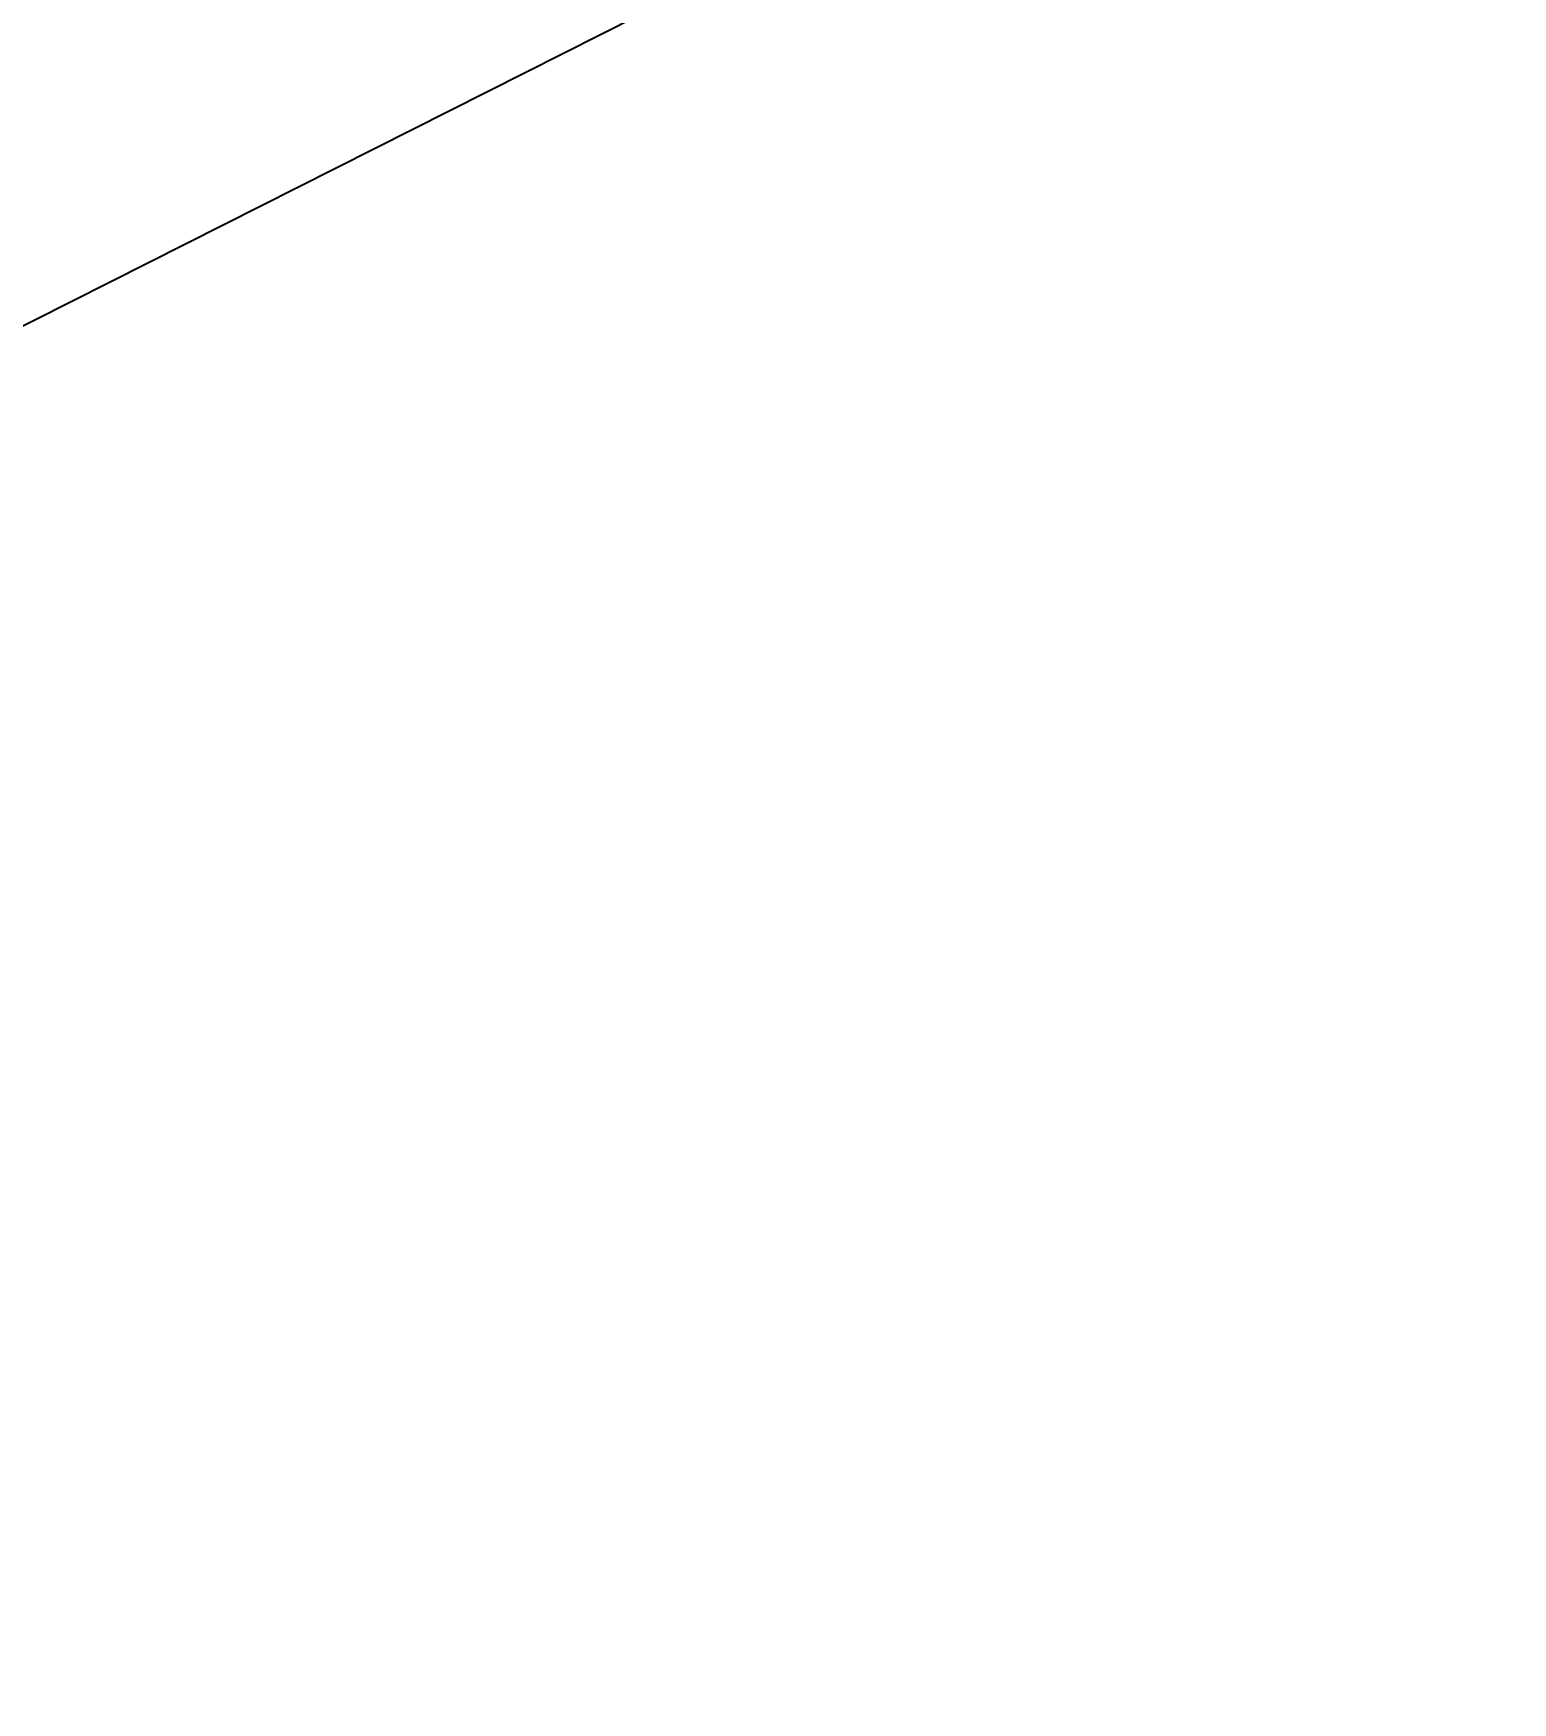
# Model space of a CAD drawing. Header units: metres. Extents: x 2682525 to 2683550, y 1250555 to 1251328.
# Drawn here: x 2683106.469 to 2683110.329, y 1250882.353 to 1250886.709 of the extents above; entities that cross this region are included whole.
import ezdxf

# ---------------------------------------------------------------- set-up
doc = ezdxf.new("R2010")
doc.units = ezdxf.units.M
doc.header["$PDMODE"] = 2
doc.header["$PDSIZE"] = -2
for name, pattern in [('IMPORT-_23_ISO-02 Strichlinie-3', [38.09999999999999, 30.47999999999999, -7.619999999999998]), ('IMPORT-_23_ISO-10 Strichpunktlinie _2_', [46.98999999999999, 30.47999999999999, -7.619999999999998, 1.270000000000001, -7.619999999999998]), ('IMPORT-_25_ISO-10 Strichpunktlinie _2_', [46.98999999999999, 30.47999999999999, -7.619999999999998, 1.270000000000001, -7.619999999999998]), ('IMPORT-_25_VW-01 Strichlinie kurz _2_', [21.165312, 10.580624, -10.584688]), ('Verdeckt 0_75', [1.5, 0.75, -0.75])]:
    doc.linetypes.add(name, pattern=pattern)
for name, color, linetype, lineweight, true_color in [('2458 A U1_dwg-1', 9, 'Continuous', 18, 0x808080), ('_23_000 Linien-Strichpunktlinie kurz 0_10', 9, 'IMPORT-_23_ISO-10 Strichpunktlinie _2_', 18, 0x808080), ('_23_500 Technik-Kanalisation Regenwasser', 9, 'IMPORT-_23_ISO-02 Strichlinie-3', 18, 0x808080), ('_23_Keine', 9, 'Continuous', 18, 0x808080), ('_25_000 Linien- Linie Solid-Volllinie 0_05', 9, 'Continuous', 18, 0x808080), ('_25_000 Linien-Strichlinie kurz 0_10', 9, 'IMPORT-_25_VW-01 Strichlinie kurz _2_', 18, 0x808080), ('_25_000 Linien-Strichpunktlinie 0_10', 9, 'IMPORT-_25_ISO-10 Strichpunktlinie _2_', 18, 0x808080), ('_25_200 Materialien-Beton', 9, 'Continuous', 18, 0x808080), ('_25_200 Materialien-Fertigbeton', 9, 'Continuous', 18, 0x808080), ('_25_300 Bauteile 3D-Stuetze', 9, 'Continuous', 18, 0x808080), ('_25_Keine', 9, 'Continuous', 18, 0x808080), ('Bemassung', 9, 'Continuous', 18, 0x808080)]:
    doc.layers.add(name, color=color, linetype=linetype, lineweight=lineweight, true_color=true_color)
for name, color, linetype, lineweight in [('A-____-____-DIMS', 7, 'Continuous', 9), ('A-DETL-____-MBND', 7, 'Verdeckt 0_75', 18), ('Bemassung-1', 7, 'Continuous', 18), ('G-____-____-DIMS', 7, 'Continuous', 9)]:
    doc.layers.add(name, color=color, linetype=linetype, lineweight=lineweight)
doc.styles.add('Arial_3', font='arial.ttf', dxfattribs={"height": 125})
doc.styles.add('Arial_31', font='arial.ttf', dxfattribs={"width": 0.9, "height": 200})
doc.styles.add('ISOCP_11', font='isocp___.ttf', dxfattribs={"height": 117.4759738136574})
doc.styles.add('ISOCP_2', font='isocp___.ttf', dxfattribs={"height": 125.8608217592593})
doc.styles.add('ISOCP_3', font='isocp___.ttf', dxfattribs={"height": 75.51649305555554})
doc.styles.add('ISOCP_5', font='isocp___.ttf', dxfattribs={"height": 100.6886574074074})
doc.styles.add('ISOCP_7', font='isocp___.ttf', dxfattribs={"height": 151.0329861111111})
doc.dimstyles.new('2_0_mm_-_Arial', dxfattribs={"dimscale": 304.8, "dimtxt": 204.051879991394, "dimasz": 0.2460629921259842, "dimexe": 0.3280839895013123, "dimexo": 0.3280840109072179, "dimgap": 0.08202099737532807, "dimtad": 1, "dimdec": 1, "dimlfac": 0.001, "dimrnd": 0.09999999999999999, "dimzin": 0, "dimdsep": 46, "dimtxsty": 'Arial_31', "dimblk1": 'OBLIQUE', "dimblk2": 'OBLIQUE', "dimsah": 1, "dimcen": 0.09, "dimdle": 0.3280839895013123, "dimazin": 0, "dimtfac": 1, "dimtdec": 4, "dimtix": 1, "dimtmove": 0, "dimatfit": 3, "dimfxl": 1, "dimtvp": 1, "dimtfill": 1, "dimtolj": 1, "dimtzin": 0, "dimarcsym": 2})
doc.dimstyles.new('2_0_mm_-_Arial_1', dxfattribs={"dimscale": 304.8, "dimtxt": 204.051879991394, "dimasz": 0.2460629921259842, "dimexe": 0.3280839895013123, "dimexo": 0.3280840109072179, "dimgap": 0.08202099737532807, "dimtad": 1, "dimdec": 1, "dimlfac": 0.001, "dimrnd": 0.09999999999999999, "dimzin": 0, "dimdsep": 46, "dimtxsty": 'Arial_31', "dimblk1": 'OBLIQUE', "dimblk2": 'OBLIQUE', "dimsah": 1, "dimcen": 0.09, "dimdle": 0.3280839895013123, "dimazin": 0, "dimtfac": 1, "dimtdec": 4, "dimtix": 1, "dimtmove": 2, "dimatfit": 3, "dimfxl": 1, "dimtvp": 1, "dimtfill": 1, "dimtolj": 1, "dimtzin": 0, "dimarcsym": 2})
pattern_1 = [(18.233, (0, 0), (18.77292067800844, -56.98752011815572), []), (288.233, (0, 0), (63.31313485127099, 20.85671487326738), [])]

# ---------------------------------------------------------------- blocks, each defined once
blk = doc.blocks.new('2458 A U1_dwg_VW_SLASH-9045129-U01 Bodenplatte')
at = {"layer": 'Bemassung'}
for p, q in [((-56944.18117315031, -22641.89040898274), (-57056.43437466369, -22754.14361049611)), ((-56900.30777390702, -22698.01700973943), (-57112.5489848445, -22698.01700973943))]:
    blk.add_line(p, q, dxfattribs=at)
blk = doc.blocks.new('2458 A U1_dwg_VW_SLASH-9045131-U01 Bodenplatte')
at = {"layer": 'Bemassung'}
for p, q in [((-56941.4343746637, -22754.1436105004), (-56829.18117315033, -22641.89040898704)), ((-56985.30777390699, -22698.01700974373), (-56773.06656296952, -22698.01700974373))]:
    blk.add_line(p, q, dxfattribs=at)
blk = doc.blocks.new('2458 A U1_dwg_VW_SLASH-9045132-U01 Bodenplatte')
at = {"layer": 'Bemassung'}
for p, q in [((-56944.18117315031, -22641.89040898704), (-57056.43437466369, -22754.1436105004)), ((-56900.30777390702, -22698.01700974373), (-57112.5489848445, -22698.01700974373))]:
    blk.add_line(p, q, dxfattribs=at)
blk = doc.blocks.new('2458 A U1_dwg_VW_SLASH-9045133-U01 Bodenplatte')
at = {"layer": 'Bemassung'}
for p, q in [((-56721.4343746637, -22754.14361048727), (-56609.18117315033, -22641.89040897391)), ((-56765.307773907, -22698.01700973059), (-56553.06656296951, -22698.01700973059))]:
    blk.add_line(p, q, dxfattribs=at)
blk = doc.blocks.new('2458 A U1_dwg_VW_SLASH-9045134-U01 Bodenplatte')
at = {"layer": 'Bemassung'}
for p, q in [((-56829.18117315033, -22641.89040897391), (-56941.4343746637, -22754.14361048727)), ((-56785.30777390704, -22698.01700973059), (-56997.54898484451, -22698.01700973059))]:
    blk.add_line(p, q, dxfattribs=at)
blk = doc.blocks.new('2458 A U1_dwg_VW_SLASH-9045135-U01 Bodenplatte')
at = {"layer": 'Bemassung'}
for p, q in [((-56606.43437466367, -22754.14361048726), (-56494.1811731503, -22641.8904089739)), ((-56650.30777390697, -22698.01700973058), (-56438.06656296949, -22698.01700973058))]:
    blk.add_line(p, q, dxfattribs=at)
blk = doc.blocks.new('2458 A U1_dwg_VW_SLASH-9045136-U01 Bodenplatte')
at = {"layer": 'Bemassung'}
for p, q in [((-56609.18117315033, -22641.8904089739), (-56721.4343746637, -22754.14361048726)), ((-56565.30777390704, -22698.01700973058), (-56777.54898484451, -22698.01700973058))]:
    blk.add_line(p, q, dxfattribs=at)
blk = doc.blocks.new('2458 A U1_dwg_VW_SLASH-9045137-U01 Bodenplatte')
at = {"layer": 'Bemassung'}
for p, q in [((-53994.18117315029, -22641.89040897409), (-54106.43437466366, -22754.14361048746)), ((-53950.30777390699, -22698.01700973077), (-54162.54898484448, -22698.01700973077))]:
    blk.add_line(p, q, dxfattribs=at)
blk = doc.blocks.new('2458 A U1_dwg_VW_SLASH-9045138-U01 Bodenplatte')
at = {"layer": 'Bemassung'}
for p, q in [((-56606.43437466367, -22754.14361048746), (-56494.1811731503, -22641.89040897409)), ((-56650.30777390697, -22698.01700973077), (-56438.06656296949, -22698.01700973077))]:
    blk.add_line(p, q, dxfattribs=at)
blk = doc.blocks.new('2458 A U1_dwg_VW_SLASH-9045140-U01 Bodenplatte')
at = {"layer": 'Bemassung'}
for p, q in [((-54106.43437466366, -22754.14361049163), (-53994.18117315029, -22641.89040897827)), ((-54150.30777390696, -22698.01700973495), (-53938.06656296948, -22698.01700973495))]:
    blk.add_line(p, q, dxfattribs=at)
blk = doc.blocks.new('2458 A U1_dwg_VW_SLASH-9045385-U01 Bodenplatte')
at = {"layer": 'Bemassung'}
for p, q in [((-56721.43437466366, -22254.14361048766), (-56609.18117315028, -22141.8904089743)), ((-56765.30777390696, -22198.01700973097), (-56553.06656296947, -22198.01700973097))]:
    blk.add_line(p, q, dxfattribs=at)
blk = doc.blocks.new('2458 A U1_dwg_VW_SLASH-9045388-U01 Bodenplatte')
at = {"layer": 'Bemassung'}
for p, q in [((-56721.43437466366, -22254.14361048767), (-56609.18117315028, -22141.8904089743)), ((-56765.30777390696, -22198.01700973099), (-56553.06656296947, -22198.01700973099))]:
    blk.add_line(p, q, dxfattribs=at)
blk = doc.blocks.new('2458 A U1_dwg_VW_SLASH-9046386-U01 Bodenplatte')
at = {"layer": 'Bemassung'}
for p, q in [((-55832.46283912911, -22037.15428907223), (-55720.20963761575, -21924.90108755886)), ((-55876.33623837242, -21981.02768831554), (-55664.09502743494, -21981.02768831554))]:
    blk.add_line(p, q, dxfattribs=at)
blk = doc.blocks.new('2458 A U1_dwg_VW_SLASH-9046387-U01 Bodenplatte')
at = {"layer": 'Bemassung'}
for p, q in [((-55940.20963762324, -21924.90108755886), (-56052.4628391366, -22037.15428907223)), ((-55896.33623837993, -21981.02768831554), (-56108.57744931741, -21981.02768831554))]:
    blk.add_line(p, q, dxfattribs=at)
blk = doc.blocks.new('2458 A U1_dwg_VW_SLASH-9046388-U01 Bodenplatte')
at = {"layer": 'Bemassung'}
for p, q in [((-55420.2096376226, -21924.90108755886), (-55532.46283913597, -22037.15428907222)), ((-55376.33623837931, -21981.02768831554), (-55588.57744931678, -21981.02768831554))]:
    blk.add_line(p, q, dxfattribs=at)
blk = doc.blocks.new('2458 A U1_dwg_VW_SLASH-9046389-U01 Bodenplatte')
at = {"layer": 'Bemassung'}
for p, q in [((-55832.46283912911, -22037.15428907222), (-55720.20963761575, -21924.90108755886)), ((-55876.33623837242, -21981.02768831554), (-55664.09502743494, -21981.02768831554))]:
    blk.add_line(p, q, dxfattribs=at)
blk = doc.blocks.new('2458 A U1_dwg_VW_SLASH-9046391-U01 Bodenplatte')
at = {"layer": 'Bemassung'}
for p, q in [((-55532.46283913597, -22037.15428907221), (-55420.2096376226, -21924.90108755885)), ((-55576.33623837927, -21981.02768831553), (-55364.09502744178, -21981.02768831553))]:
    blk.add_line(p, q, dxfattribs=at)
blk = doc.blocks.new('2458 A U1_dwg_VW_SLASH-9046393-U01 Bodenplatte')
at = {"layer": 'Bemassung'}
for p, q in [((-55832.46283913501, -21676.40269193844), (-55720.20963762163, -21564.14949042508)), ((-55876.3362383783, -21620.27609118176), (-55664.09502744082, -21620.27609118176))]:
    blk.add_line(p, q, dxfattribs=at)
blk = doc.blocks.new('2458 A U1_dwg_VW_SLASH-9046394-U01 Bodenplatte')
at = {"layer": 'Bemassung'}
for p, q in [((-56508.63689339553, -24536.79242839315), (-56508.63689339553, -24324.55121745567)), ((-56452.51029263884, -24492.91902914985), (-56564.76349415221, -24380.66582763649))]:
    blk.add_line(p, q, dxfattribs=at)
blk = doc.blocks.new('2458 A U1_dwg_VW_SLASH-9046395-U01 Bodenplatte')
at = {"layer": 'Bemassung'}
for p, q in [((-56508.63689339553, -23356.7924283891), (-56508.63689339553, -23569.03363932658)), ((-56564.76349415221, -23400.6658276324), (-56452.51029263884, -23512.91902914576))]:
    blk.add_line(p, q, dxfattribs=at)
blk = doc.blocks.new('2458 A U1_dwg_VW_SLASH-9046396-U01 Bodenplatte')
at = {"layer": 'Bemassung'}
for p, q in [((-56221.71640848665, -23536.7924283891), (-56221.71640848665, -23749.03363932658)), ((-56277.84300924333, -23580.66582763239), (-56165.58980772997, -23692.91902914576))]:
    blk.add_line(p, q, dxfattribs=at)
blk = doc.blocks.new('2458 A U1_dwg_VW_SLASH-9046397-U01 Bodenplatte')
at = {"layer": 'Bemassung'}
for p, q in [((-56221.71640848665, -23556.79242838907), (-56221.71640848665, -23344.55121745159)), ((-56165.58980772997, -23512.91902914577), (-56277.84300924333, -23400.66582763241))]:
    blk.add_line(p, q, dxfattribs=at)
blk = doc.blocks.new('2458 A U1_dwg_VW_SLASH-9046398-U01 Bodenplatte')
at = {"layer": 'Bemassung'}
for p, q in [((-56221.71640848665, -24536.79242839315), (-56221.71640848665, -24324.55121745566)), ((-56165.58980772997, -24492.91902914985), (-56277.84300924333, -24380.66582763649))]:
    blk.add_line(p, q, dxfattribs=at)
blk = doc.blocks.new('2458 A U1_dwg_VW_SLASH-9046399-U01 Bodenplatte')
at = {"layer": 'Bemassung'}
for p, q in [((-56221.71640848665, -23536.7924283891), (-56221.71640848665, -23749.03363932658)), ((-56277.84300924333, -23580.66582763239), (-56165.58980772997, -23692.91902914576))]:
    blk.add_line(p, q, dxfattribs=at)
blk = doc.blocks.new('2458 A U1_dwg-9041719-U01 Bodenplatte')
at = {"layer": '_25_200 Materialien-Beton'}
h = blk.add_hatch(dxfattribs=at)
h.set_pattern_fill('FP_1', color=256, style=0, pattern_type=2)
h.set_pattern_definition(pattern_1)
h.paths.add_polyline_path([(-55476.33623837186, -23456.7924283891), (-55476.33623837185, -22356.79242839322), (-55776.3362383725, -22356.79242839323), (-55776.33623837248, -23456.7924283891), (-55775.06208982973, -23456.7924283891)])
h = blk.add_hatch(dxfattribs=at)
h.set_pattern_fill('FP_1', color=256, style=0, pattern_type=2)
h.set_pattern_definition(pattern_1)
h.paths.add_polyline_path([(-54926.63917771808, -23706.42371159522), (-54926.63917771808, -23456.40456100668), (-55374.91118263238, -23456.40456100672), (-55374.91118263238, -22956.40456100668), (-55776.3362383784, -22956.40456100668), (-55776.33623837839, -23456.4175359473), (-56276.33623837839, -23456.42314613342), (-56276.33623837839, -23706.42371159521), (-55326.37915043002, -23706.42371159522)])
h = blk.add_hatch(dxfattribs=at)
h.set_pattern_fill('FP_1', color=256, style=0, pattern_type=2)
h.set_pattern_definition(pattern_1)
h.paths.add_polyline_path([(-56276.33623837245, -23636.79242838911), (-55776.33623837249, -23636.7924283891), (-55776.33623837839, -23456.7924283891), (-56276.33623837247, -23456.79242838911)])
h = blk.add_hatch(dxfattribs=at)
h.set_pattern_fill('FP_1', color=256, style=0, pattern_type=2)
h.set_pattern_definition(pattern_1)
h.paths.add_polyline_path([(-55776.33623837247, -24436.79242839318), (-54926.33670834207, -24436.79242839317), (-54926.63917771808, -23456.79242839324), (-55776.33623837248, -23456.79242839325), (-55776.33623837248, -23730.52065781856)])
h = blk.add_hatch(dxfattribs=at)
h.set_pattern_fill('FP_1', color=256, style=0, pattern_type=2)
h.set_pattern_definition(pattern_1)
h.paths.add_polyline_path([(-54927.70371745971, -24585.00000000001), (-54926.63917771808, -23706.42371159522), (-55776.3362383784, -23706.42371159522), (-55776.33623837838, -24437.67519800754), (-55326.37915043002, -24437.67519800758), (-55326.37915043002, -24585.00000000001)])
h = blk.add_hatch(dxfattribs=at)
h.set_pattern_fill('FP_1', color=256, style=0, pattern_type=2)
h.set_pattern_definition(pattern_1)
h.paths.add_polyline_path([(-55326.37915043005, -25762.94089423911), (-54928.82036714062, -25762.9408942391), (-54928.82036716052, -24436.7924283932), (-55362.82642421607, -24436.7924283932), (-55389.55513976908, -25762.94089423911)])
h = blk.add_hatch(dxfattribs=at)
h.set_pattern_fill('FP_1', color=256, style=0, pattern_type=2)
h.set_pattern_definition(pattern_1)
h.paths.add_polyline_path([(-55326.37915043005, -25325.89307396729), (-54928.6014313315, -25325.89307396727), (-54927.70371745971, -24585.00000000001), (-55326.37915043002, -24585.00000000001)])
at = {"layer": '_25_200 Materialien-Fertigbeton'}
h = blk.add_hatch(dxfattribs=at)
h.set_pattern_fill('FP_32', color=256, style=0, pattern_type=2)
h.set_pattern_definition([(270, (-56775.308, -24222.675), (50, 3.061616997868383e-15), []), (0, (-56775.308, -24222.675), (0, -50), [])])
h.paths.add_polyline_path([(-56775.30777390706, -24437.67519800757), (-56746.83767894578, -24433.92703889937), (-56720.30777390706, -24422.93799242386), (-56697.52602797654, -24405.45694393809), (-56680.04497949078, -24382.67519800758), (-56669.05593301527, -24356.14529296886), (-56665.30777390707, -24327.67519800758), (-56665.30777390707, -24117.67519800758), (-56669.05593301527, -24089.2051030463), (-56680.04497949078, -24062.67519800759), (-56697.52602797654, -24039.89345207707), (-56720.30777390706, -24022.4124035913), (-56746.83767894578, -24011.42335711579), (-56775.30777390706, -24007.67519800759), (-56803.77786886832, -24011.42335711579), (-56830.30777390705, -24022.4124035913), (-56853.08951983758, -24039.89345207707), (-56870.57056832334, -24062.67519800759), (-56881.55961479885, -24089.2051030463), (-56885.30777390706, -24117.67519800758), (-56885.30777390706, -24327.67519800758), (-56881.55961479885, -24356.14529296886), (-56870.57056832334, -24382.67519800758), (-56853.08951983758, -24405.45694393809), (-56830.30777390705, -24422.93799242386), (-56803.77786886832, -24433.92703889937)])
at = {"layer": '_25_Keine'}
for points in [[(-55917.75759460767, -22498.21355432408), (-55776.3362383725, -22356.79219808463), (-55917.75759461194, -22215.37084184945), (-55917.75759461194, -22425.19617216958)], [(-55334.91488214416, -22498.20057938137), (-55476.33623837934, -22356.7792231462), (-55334.91488214416, -22215.35786690676)], [(-55917.75759461358, -23097.82591725214), (-55776.3362383784, -22956.40456101269), (-55917.75759461783, -22814.9832047775)], [(-55233.48982639718, -23097.82591724186), (-55374.91118263238, -22956.40456100668), (-55233.48982639718, -22814.98320476725)], [(-54784.91488213593, -23850.71366945588), (-54926.33623837114, -23709.29231322069), (-54784.91488213593, -23567.87095698125), (-54784.91488213593, -23730.52065781856)], [(-54786.709685259, -24898.97461339856), (-54928.1310414942, -24757.55325716337), (-54786.709685259, -24616.13190092393)], [(-55530.9764960085, -25904.36202016995), (-55389.55513976907, -25762.9406639305), (-55530.9764960085, -25621.51930769531)], [(-54786.70968525828, -25904.36225047651), (-54928.13104149349, -25762.94089424132), (-54786.70968525828, -25621.51953800188)]]:
    blk.add_hatch(color=256, dxfattribs=at).paths.add_polyline_path(points)
at = {"layer": '_23_000 Linien-Strichpunktlinie kurz 0_10', "flags": 128}
blk.add_lwpolyline([(-48201.41820451852, -21247.76708494488), (-48201.41820451852, -23857.67481516636), (-59051.41568548869, -23857.67481516636), (-59051.41568548869, -26457.72384571089)], dxfattribs=at)
blk.add_lwpolyline([(-48201.41820451852, -21247.76708494488), (-48201.41820451852, -23857.67481516636), (-59051.41568548869, -23857.67481516636), (-59051.41568548869, -26457.72384571089)], dxfattribs=at)
at = {"layer": '_23_500 Technik-Kanalisation Regenwasser', "flags": 128}
for points in [[(-55726.25807284102, -23857.67480842678), (-55726.25807284102, -23547.67483340307)], [(-55571.3203053013, -23702.61260094282), (-55881.32028032501, -23702.61260094282)]]:
    blk.add_lwpolyline(points, close=True, dxfattribs=at)
at = {"layer": '_23_500 Technik-Kanalisation Regenwasser'}
blk.add_circle((-55726.32029281313, -23702.67482091493), 55.00000000000728, dxfattribs=at)
blk.add_circle((-55726.32029281313, -23702.67482091493), 55.00000000000728, dxfattribs=at)
for radius, start, end in [(104.9999999999992, 90.02299962515232, 270.022999625152), (104.9999999999992, 90.02299962515232, 270.022999625152), (104.9999999999992, 270.022999625156, 90.02299962515629), (104.9999999999992, 270.022999625156, 90.02299962515629), (55.00000000000095, 90.02299962515809, 270.0229996251578), (55.00000000000095, 90.02299962515809, 270.0229996251578), (55.00000000000095, 270.0229996251578, 90.02299962515809), (55.00000000000095, 270.0229996251578, 90.02299962515809)]:
    blk.add_arc((-55726.32029281313, -23702.67482091493), radius, start, end, dxfattribs=at)
at = {"layer": '_23_Keine', "flags": 128}
blk.add_lwpolyline([(-55881.2580603529, -23857.73702839889), (-55881.2580603529, -23547.73705337518), (-55571.38252527341, -23547.73705337518), (-55571.38252527341, -23857.61258845467), (-55881.2580603529, -23857.61258845467)], dxfattribs=at)
blk.add_lwpolyline([(-55881.2580603529, -23857.73702839889), (-55881.2580603529, -23547.73705337518), (-55571.38252527341, -23547.73705337518), (-55571.38252527341, -23857.61258845467), (-55881.2580603529, -23857.61258845467)], dxfattribs=at)
at = {"layer": '_25_000 Linien- Linie Solid-Volllinie 0_05', "flags": 128}
blk.add_lwpolyline([(-54426.33623837684, -24007.55043813537), (-54928.8202038634, -24007.55043813537), (-54928.8202038634, -24437.67519800755), (-54426.33623837683, -24437.67519800755)], dxfattribs=at)
at = {"layer": '_25_000 Linien-Strichlinie kurz 0_10'}
blk.add_line((-54926.336708342, -24436.79242839319), (-54926.336708342, -25762.94089423911), dxfattribs=at)
at = {"layer": '_25_000 Linien-Strichlinie kurz 0_10', "flags": 128}
blk.add_lwpolyline([(-55436.33623837759, -24436.79242839316), (-55268.42943010732, -24436.79242839316), (-55268.42943010732, -25762.9408942391)], dxfattribs=at)
at = {"layer": '_25_000 Linien-Strichpunktlinie 0_10', "flags": 128}
blk.add_lwpolyline([(-48349.47132443955, -24437.67519800754), (-78599.66104877448, -24437.67519800754), (-78599.66104877448, -23456.41753594726), (-48349.47132443955, -23456.41753594726)], close=True, dxfattribs=at)
at = {"layer": '_25_200 Materialien-Beton', "flags": 128}
for points in [[(-55476.33623837178, -22356.7924283932), (-55476.33623837178, -23456.79242839323), (-55776.33623837242, -23456.79242839323), (-55776.33623837242, -22356.79242839321)], [(-55776.33623837835, -22956.40456100666), (-55776.33623837835, -23456.41753594728), (-56276.33623837832, -23456.41753594728)], [(-56276.33623837832, -23706.42371159518), (-55776.33623837835, -23706.42371159518), (-54926.63917771801, -23706.42371159518), (-54926.63917771801, -23456.40456100666), (-55374.91118263231, -23456.40456100666), (-55374.91118263231, -22956.40456100666)], [(-56276.3362383724, -23456.79242838908), (-55776.33623837242, -23456.79242838908), (-55776.33623837242, -23636.79242838908), (-56276.33623837239, -23636.79242838908)], [(-54928.82036714056, -25762.94089423908), (-54928.82036714056, -24436.79242839318), (-55362.826424216, -24436.79242839318), (-55389.55513976901, -25762.94089423908)], [(-54928.60143133144, -25325.89307396725), (-54928.60143133144, -24584.99999999998), (-55326.37915042996, -24584.99999999998), (-55326.37915042996, -25325.89307396727)]]:
    blk.add_lwpolyline(points, dxfattribs=at)
for points in [[(-54926.33670834202, -24436.79242839315), (-54926.33670834202, -23456.79242839321), (-55776.33623837242, -23456.79242839321), (-55776.33623837242, -24436.79242839315), (-55436.33623837759, -24436.79242839315)], [(-55326.37915042996, -24584.99999999998), (-54927.70371745964, -24584.99999999998), (-54927.70371745964, -23706.42371159519), (-55776.33623837835, -23706.42371159519), (-55776.33623837835, -24437.67519800752), (-55326.37915042994, -24437.67519800752)]]:
    blk.add_lwpolyline(points, close=True, dxfattribs=at)
at = {"layer": '_25_200 Materialien-Fertigbeton'}
for p, q in [((-56885.30777390699, -24117.67519800755), (-56885.30777390699, -24327.67519800755)), ((-56665.307773907, -24327.67519800755), (-56665.307773907, -24117.67519800755))]:
    blk.add_line(p, q, dxfattribs=at)
for centre, radius, start, end in [((-56775.30777390699, -24117.67519800755), 110, 90, 180), ((-56775.30777390699, -24117.67519800755), 109.9999999999927, 0, 90), ((-56775.30777390699, -24327.67519800755), 110, 180, 269.9999999999996), ((-56775.30777390699, -24327.67519800755), 110, 269.9999999999996, 0)]:
    blk.add_arc(centre, radius, start, end, dxfattribs=at)
at = {"layer": '_25_300 Bauteile 3D-Stuetze'}
for p, q in [((-56775.30777390699, -23957.67519800756), (-56775.30777390699, -24487.67519800756)), ((-57040.30777390699, -24222.67519800756), (-56510.30777390699, -24222.67519800756))]:
    blk.add_line(p, q, dxfattribs=at)
at = {"layer": '_25_Keine'}
for p, q in [((-55776.3362383725, -22356.79219808463), (-55917.75759461194, -22215.37084184945)), ((-55917.75759461194, -22215.37084184945), (-55917.75759461194, -22425.19617216958)), ((-55476.33623837834, -23456.41753594728), (-55476.33623837834, -22198.01700973098)), ((-55476.33623837934, -22356.7792231462), (-55334.91488214416, -22215.35786690676)), ((-55334.91488214416, -22215.35786690676), (-55334.91488214416, -22498.20057938137)), ((-55917.75759460767, -22498.21355432408), (-55776.3362383725, -22356.79219808463)), ((-55334.91488214416, -22498.20057938137), (-55476.33623837934, -22356.7792231462)), ((-55917.75759461194, -22425.19617216958), (-55917.75759460767, -22498.21355432408)), ((-55776.3362383784, -22956.40456101269), (-55917.75759461783, -22814.9832047775)), ((-55917.75759461783, -22814.9832047775), (-55917.75759461358, -23097.82591725214)), ((-55374.91118263238, -22956.40456100668), (-55233.48982639718, -22814.98320476725)), ((-55233.48982639718, -22814.98320476725), (-55233.48982639718, -23097.82591724186)), ((-55917.75759461358, -23097.82591725214), (-55776.3362383784, -22956.40456101269)), ((-55233.48982639718, -23097.82591724186), (-55374.91118263238, -22956.40456100668)), ((-54926.33623837686, -23456.4045609966), (-55274.91118263232, -23456.4045609966)), ((-54926.33623837114, -23709.29231322069), (-54784.91488213593, -23567.87095698125)), ((-54784.91488213593, -23567.87095698125), (-54784.91488213593, -23730.52065781856)), ((-55996.3362383796, -23706.42371159519), (-55996.3362383796, -25325.89307396725)), ((-54784.91488213593, -23850.71366945588), (-54926.33623837114, -23709.29231322069)), ((-54784.91488213593, -23730.52065781856), (-54784.91488213593, -23850.71366945588)), ((-55996.33623843401, -23861.79242838901), (-55996.33623843401, -25762.94089423908)), ((-54928.1310414942, -24757.55325716337), (-54786.709685259, -24616.13190092393)), ((-54786.709685259, -24616.13190092393), (-54786.709685259, -24898.97461339856)), ((-54786.709685259, -24898.97461339856), (-54928.1310414942, -24757.55325716337)), ((-55389.55513976907, -25762.9406639305), (-55530.9764960085, -25621.51930769531)), ((-55530.9764960085, -25621.51930769531), (-55530.9764960085, -25904.36202016995)), ((-54928.13104149349, -25762.94089424132), (-54786.70968525828, -25621.51953800188)), ((-54786.70968525828, -25621.51953800188), (-54786.70968525828, -25904.36225047651)), ((-55530.9764960085, -25904.36202016995), (-55389.55513976907, -25762.9406639305)), ((-54786.70968525828, -25904.36225047651), (-54928.13104149349, -25762.94089424132))]:
    blk.add_line(p, q, dxfattribs=at)
at = {"layer": '_25_Keine', "flags": 128}
for points in [[(-57000.30777390706, -21247.76708494488), (-57000.30777390706, -25107.67519800754), (-59567.15951211998, -25107.67519800754), (-59567.15951211998, -21247.76708494488)], [(-54050.30777390704, -21247.76708494488), (-54050.30777390704, -25107.67519800752), (-56550.30777390705, -25107.67519800752), (-56550.30777390705, -21247.76708494488)], [(-51550.30777390705, -21247.76708494488), (-51550.30777390705, -25107.67519800752), (-54050.30777390704, -25107.67519800752), (-54050.30777390704, -21247.76708494488)], [(-55274.91118263383, -23356.40456100518), (-54926.33623837835, -23356.40456100518), (-54926.33623837835, -23456.4045609966), (-54926.33623837835, -22198.01700973098)], [(-55776.33623837988, -22356.79242839317), (-55776.33623837988, -23456.7924283861), (-55996.33623837241, -23456.7924283861), (-55996.33623837241, -22356.79242839648)], [(-55351.33623838866, -22356.77945345329), (-55351.33623838866, -23456.79242839169), (-55476.33623836991, -23456.79242839169), (-55476.33623836991, -22356.77945345479)], [(-55776.33623838583, -22956.40456100886), (-55776.33623838583, -23456.41753594728), (-55996.33623837834, -23456.41753594728), (-55996.33623837834, -22956.40456101217)], [(-55274.91118263982, -22956.39158606676), (-55274.91118263982, -23456.40456100518), (-55374.91118263231, -23456.40456100518), (-55374.91118263231, -22956.39158606826)], [(-55351.33623837959, -23396.79242839686), (-54866.33623839277, -23396.79242839686), (-54866.33623839277, -23456.79242838654), (-55351.33623837766, -23456.79242838654)], [(-56276.33623826304, -23636.79242838901), (-55776.33623837834, -23636.79242838901), (-55776.33623837834, -23836.79242838903), (-56276.33623837239, -23836.79242838903), (-55996.33623843401, -23836.79242838903), (-55996.33623843401, -23861.79242838901), (-56276.33623831117, -23861.79242838901)], [(-54373.85227289055, -24006.79242839318), (-54926.33618493219, -24006.79242839318), (-54926.33618493219, -24436.79242839315), (-54373.85227289052, -24436.79242839315)], [(-55489.53483443842, -25760.92578892524), (-55462.81154623367, -24435.04660161881), (-55362.83185156421, -24437.06170693278), (-55389.55513976901, -25762.94089423908)]]:
    blk.add_lwpolyline(points, dxfattribs=at)
for points in [[(-56608.63689339539, -25904.36225047648), (-56608.63689339539, -22135.57400418478), (-54373.85227289052, -22135.57400418478), (-54373.85227289052, -25904.36225047647)], [(-56137.75759461258, -23066.47501003337), (-55996.33623837741, -22925.05365379391), (-56137.75759461685, -22783.63229755872)], [(-55209.91488214616, -23066.46203509067), (-55351.33623838559, -22925.0406788555), (-55209.9148821504, -22783.61932261606)], [(-54926.33623836516, -25325.89307396725), (-54926.33623836516, -23356.40456099679), (-54866.33623839149, -23356.40456099679), (-54866.33623839149, -25325.89307396556)], [(-55776.33623837831, -23456.41753594727), (-54926.33623837833, -23456.41753594727), (-54926.33623837833, -24437.67519800751), (-55776.33623837831, -24437.67519800751)], [(-54926.33623836448, -25461.79219808343), (-54926.33623836448, -23456.79242838818), (-54866.33623839083, -23456.79242838818), (-54866.33623839083, -25461.79219808163)], [(-55776.33623840023, -23836.79242838901), (-55776.33623840023, -24437.67519800702), (-55876.33623835642, -24437.67519800702), (-55876.33623835642, -23836.7924283896)], [(-55776.33623837835, -23861.27209729242), (-55776.33623837835, -24437.67519800751), (-55326.3791504387, -24437.67519800751), (-55326.3791504387, -25325.89307396649), (-55426.37915041673, -25325.89307396649), (-55426.37915041673, -24537.67519800754), (-55876.33623837831, -24537.67519800754), (-55876.33623837831, -23861.27209729243)], [(-55462.81154632426, -24537.6751980075), (-55462.81154632426, -24437.67519800756), (-55876.33623828783, -24437.67519800756), (-55876.33623828783, -24537.67519800739)], [(-55426.37915039479, -25325.89307396726), (-55426.37915039479, -24437.67519800832), (-55326.3791504387, -24437.67519800832), (-55326.3791504387, -25325.89307396649)], [(-54724.91488214484, -25003.21057877141), (-54866.33623838426, -24861.78922253623), (-54724.91488214906, -24720.36786629678)]]:
    blk.add_lwpolyline(points, close=True, dxfattribs=at)
at = {"layer": 'Bemassung'}
for p, q in [((-55776.33623837831, -23452.53476633292), (-55776.33623837831, -21520.27609118178)), ((-51437.54898484448, -21698.01700973098), (-56663.06656296951, -21698.01700973098)), ((-55996.33623837992, -22353.79242839889), (-55996.33623837992, -21881.02768831557)), ((-56108.57744931741, -21981.02768831554), (-56220.81866025491, -21981.02768831554)), ((-55776.33623837243, -21981.02768831554), (-55996.33623837992, -21981.02768831554)), ((-55038.57791927951, -21981.02768831553), (-55364.09502744178, -21981.02768831553)), ((-56665.30777390697, -22198.01700973097), (-56885.30777390697, -22198.01700973097)), ((-56997.54898484451, -22698.01700973059), (-57109.79019578202, -22698.01700973059)), ((-56777.54898484451, -22698.01700973058), (-56889.79019578201, -22698.01700973058)), ((-56773.06656296952, -22698.01700974373), (-56660.82535203201, -22698.01700974373)), ((-56553.06656296951, -22698.01700973059), (-56440.82535203201, -22698.01700973059)), ((-56221.71640848665, -23344.55121745159), (-56221.71640848665, -23232.31000651409)), ((-55779.33623837244, -23456.79242838908), (-56608.63689339551, -23456.79242838908)), ((-56273.33623837243, -23456.79242838909), (-56121.71640848667, -23456.79242838909)), ((-56221.71640848665, -23636.79242838908), (-56221.71640848665, -23456.79242838909)), ((-56508.63689339553, -24324.55121745567), (-56508.63689339553, -23569.03363932658))]:
    blk.add_line(p, q, dxfattribs=at)
at = {"layer": 'Bemassung', "flags": 128}
for points in [[(-54926.33623837764, -21520.27609118178), (-54926.33623837764, -23453.79242839322), (-54926.33623837764, -21881.02768831555)], [(-55588.57744931678, -21981.02768831554), (-55664.09502743494, -21981.02768831554), (-55551.85381649743, -21981.02768831554)], [(-51659.79019578199, -22198.01700973097), (-51547.54898484449, -22198.01700973097), (-56553.06656296947, -22198.01700973097), (-56440.82535203197, -22198.01700973097)], [(-56550.30777390699, -22698.01700973058), (-56665.30777390701, -22698.01700973058), (-56885.30777390701, -22698.01700973058), (-57000.30777390701, -22698.01700973058)], [(-54162.54898484448, -22698.01700973077), (-56438.06656296949, -22698.01700973077), (-56325.82535203198, -22698.01700973077)], [(-51774.79019578199, -22698.01700973913), (-51662.54898484449, -22698.01700973913), (-53938.06656296948, -22698.01700973913)], [(-56221.71640848665, -24324.55121745566), (-56221.71640848665, -23749.03363932658), (-56221.71640848665, -23861.27485026408)], [(-56321.71640848663, -24436.79242839317), (-55779.33623837832, -24436.79242839317), (-56608.63689339551, -24436.79242839317)]]:
    blk.add_lwpolyline(points, dxfattribs=at)
for points in [[(-56775.30777390701, -21598.017009731), (-56775.30777390701, -24219.67519800756)], [(-55776.33623837243, -21881.02768831556), (-55776.33623837243, -22353.79219808459)], [(-55476.33623837928, -21881.02768831555), (-55476.33623837928, -22353.77945345328)], [(-56885.30777390697, -22098.017009731), (-56885.30777390697, -24219.67519800755)], [(-56665.30777390697, -22098.017009731), (-56665.30777390697, -24219.67519800756)], [(-57000.30777390701, -22598.01700974374), (-57000.30777390701, -25104.6751980075)], [(-56885.30777390701, -22598.01700973061), (-56885.30777390701, -24719.67519800755)], [(-56665.30777390701, -22598.0170097306), (-56665.30777390701, -24719.67519800755)], [(-56550.30777390699, -22598.01700973079), (-56550.30777390699, -25104.67519800747)], [(-54050.30777390697, -22598.01700973497), (-54050.30777390697, -25104.67519800748)], [(-56121.71640848667, -23636.79242838908), (-56273.3362383724, -23636.79242838908)]]:
    blk.add_lwpolyline(points, close=True, dxfattribs=at)
for name in ['2458 A U1_dwg_VW_SLASH-9046393-U01 Bodenplatte', '2458 A U1_dwg_VW_SLASH-9046387-U01 Bodenplatte', '2458 A U1_dwg_VW_SLASH-9046386-U01 Bodenplatte', '2458 A U1_dwg_VW_SLASH-9046389-U01 Bodenplatte', '2458 A U1_dwg_VW_SLASH-9046388-U01 Bodenplatte', '2458 A U1_dwg_VW_SLASH-9046391-U01 Bodenplatte', '2458 A U1_dwg_VW_SLASH-9045385-U01 Bodenplatte', '2458 A U1_dwg_VW_SLASH-9045388-U01 Bodenplatte', '2458 A U1_dwg_VW_SLASH-9045129-U01 Bodenplatte', '2458 A U1_dwg_VW_SLASH-9045132-U01 Bodenplatte', '2458 A U1_dwg_VW_SLASH-9045134-U01 Bodenplatte', '2458 A U1_dwg_VW_SLASH-9045131-U01 Bodenplatte', '2458 A U1_dwg_VW_SLASH-9045136-U01 Bodenplatte', '2458 A U1_dwg_VW_SLASH-9045133-U01 Bodenplatte', '2458 A U1_dwg_VW_SLASH-9045135-U01 Bodenplatte', '2458 A U1_dwg_VW_SLASH-9045138-U01 Bodenplatte', '2458 A U1_dwg_VW_SLASH-9045137-U01 Bodenplatte', '2458 A U1_dwg_VW_SLASH-9045140-U01 Bodenplatte', '2458 A U1_dwg_VW_SLASH-9046397-U01 Bodenplatte', '2458 A U1_dwg_VW_SLASH-9046395-U01 Bodenplatte', '2458 A U1_dwg_VW_SLASH-9046396-U01 Bodenplatte', '2458 A U1_dwg_VW_SLASH-9046399-U01 Bodenplatte', '2458 A U1_dwg_VW_SLASH-9046394-U01 Bodenplatte', '2458 A U1_dwg_VW_SLASH-9046398-U01 Bodenplatte']:
    blk.add_blockref(name, (0, 0))
at = {"layer": '_23_500 Technik-Kanalisation Regenwasser', "insert": (-55848.50624662445, -23918.26409209016), "char_height": 100.6886574074074, "width": 338.3408569525642, "attachment_point": 1, "rotation": 0.023000091926468572, "line_spacing_factor": 1.478621465017729, "style": 'ISOCP_5'}
blk.add_mtext('FL 7', dxfattribs=at)
blk.add_mtext('FL 7', dxfattribs=at)
at = {"layer": '_25_Keine', "attachment_point": 1, "line_spacing_factor": 1.478621465017729}
for s, insert, char_height, width, rotation, style in [('458.63', (-56042.82694122611, -22579.64160318471), 125.8608217592593, 659.7890841813136, 89.99999999999999, 'ISOCP_2'), ('458.33', (-55258.90089542505, -22579.62862824202), 125.8608217592593, 659.7890841813136, 89.99999999999999, 'ISOCP_2'), ('OK RD', (-56065.56866658611, -23106.58294578054), 151.0329861111111, 730.7892107892108, 90.00000000085986, 'ISOCP_7'), ('UK RD', (-55142.67951885579, -23111.11599582733), 151.0329861111111, 730.7892107892108, 90.00000000085986, 'ISOCP_7'), ('5', (-55179.72760743151, -22749.95880207641), 117.4759738136574, 110.5301329649456, 89.99999999999999, 'ISOCP_11'), ('458.85', (-56262.82694123111, -23147.90305889401), 125.8608217592593, 659.7890841813136, 89.99999999999999, 'ISOCP_2'), ('458.20', (-55103.16359298174, -23185.61784104763), 125.8608217592593, 659.7890841813136, 89.99999999999999, 'ISOCP_2'), ('Unterzug', (-55172.40747349727, -23864.29004031108), 75.51649305555554, 558.2727424099461, 89.99999999999999, 'ISOCP_3'), ('457.78', (-54689.27190325988, -23924.86160603642), 125.8608217592593, 659.7890841813136, 89.99999999999999, 'ISOCP_2'), ('98/85', (-55049.63094247598, -23861.09630049564), 75.51649305555554, 355.264472442693, 89.99999999999999, 'ISOCP_3'), ('UK RD Garage', (-54693.22075722724, -24912.264691984), 151.0329861111111, 1664.575424575425, 90.00000000085986, 'ISOCP_7'), ('UK D. ???', (-54647.26968423398, -25196.14459111624), 125.8608217592593, 947.3894542090657, 89.99999999999999, 'ISOCP_2'), ('457.78', (-54710.69569853917, -25981.00807518632), 125.8608217592593, 659.7890841813136, 89.99999999999999, 'ISOCP_2'), ('Var.', (-55622.28532813694, -25889.31660501695), 125.8608217592593, 422.9417206290471, 89.99999999999999, 'ISOCP_2')]:
    blk.add_mtext(s, dxfattribs=dict(at, insert=insert, char_height=char_height, width=width, rotation=rotation, style=style))
at = {"layer": 'Bemassung-1', "char_height": 125.8608217592593, "line_spacing_factor": 1.478621465017729, "style": 'ISOCP_2'}
for s, insert, width, attachment_point in [('30', (-55624.19989603672, -21837.36110370611), 236.8473635522664, 2), ('22', (-55886.33623837618, -21875.06757760839), 236.8473635522664, 2), ('22', (-56775.30777390697, -22092.05689902385), 236.8473635522664, 2), ('5', (-56366.10452416509, -22409.46589380995), 118.4236817761332, 1), ('22', (-56772.31430981468, -22554.35042512119), 236.8473635522664, 2), ('11', (-56521.04461832583, -22556.00385057251), 169.1766882516189, 1), ('2.50', (-55236.45347770347, -22554.35042512136), 406.0240518038852, 2)]:
    blk.add_mtext(s, dxfattribs=dict(at, insert=insert, width=width, attachment_point=attachment_point))
at = {"layer": 'Bemassung-1', "char_height": 125.8608217592593, "attachment_point": 2, "rotation": 90, "line_spacing_factor": 1.478621465017729, "style": 'ISOCP_2'}
for s, insert, width in [('18', (-56328.74968445436, -23546.79242838906), 203.0120259019426), ('98', (-56615.67016936324, -23946.79242839111), 236.8473635522664), ('80', (-56328.74968445436, -24036.7924283911), 236.8473635522664)]:
    blk.add_mtext(s, dxfattribs=dict(at, insert=insert, width=width))
blk = doc.blocks.new('_Oblique')
at = {"color": 0, "linetype": 'ByBlock', "lineweight": -2}
blk.add_line((-0.5, -0.5), (0.5, 0.5), dxfattribs=at)
blk = doc.blocks.new('*D1807')
at = {"layer": 'A-____-____-DIMS', "color": 0, "lineweight": -2, "transparency": 16777216}
for p, q in [((2683068.897622096, 1250867.009540824), (2683135.861756529, 1250900.785341326)), ((2683053.688199543, 1250859.338114525), (2683068.897622096, 1250867.009540824)), ((2683053.688199543, 1250859.338114525), (2682986.72406511, 1250825.562314023)), ((2683113.74310552, 1250778.098576879), (2683113.932022766, 1250777.724028246)), ((2683098.698719751, 1250770.099947516), (2683098.722600213, 1250770.052601948))]:
    blk.add_line(p, q, dxfattribs=at)
at = {"layer": 'A-____-____-DIMS', "color": 0, "lineweight": -2, "transparency": 16777216, "xscale": 74.99999999999999, "yscale": 74.99999999999999, "zscale": 74.99999999999999}
for p, rotation in [((2683068.897622096, 1250867.009540824), 206.7657572042305), ((2683053.688199543, 1250859.338114525), 26.76575720423048)]:
    blk.add_blockref('_Oblique', p, dxfattribs=dict(at, rotation=rotation))
at = {"layer": 'A-____-____-DIMS', "color": 0, "transparency": 16777216, "insert": (2683004.047613651, 1250976.668747653), "char_height": 200, "width": 911.641014607705, "attachment_point": 5, "rotation": 26.76575720423047, "style": 'Arial_31', "bg_fill": 3, "box_fill_scale": 1.1, "bg_fill_color": 256, "bg_fill_true_color": 13158600, "bg_fill_transparency": 0}
blk.add_mtext('\\A1;0.0', dxfattribs=at)
at = {"layer": 'Defpoints', "color": 0, "transparency": 16777216}
for p in [(2683068.708701911, 1250867.384095282), (2683068.897622096, 1250867.009540824), (2683053.664316143, 1250859.385465919)]:
    blk.add_point(p, dxfattribs=at)
blk = doc.blocks.new('*D1808')
at = {"layer": 'A-____-____-DIMS', "color": 0, "lineweight": -2, "transparency": 16777216}
for p, q in [((2683101.306229421, 1250883.356000871), (2683168.270363854, 1250917.131801374)), ((2683068.897622741, 1250867.009539544), (2683001.933488308, 1250833.233739042)), ((2683146.196746825, 1250794.355752247), (2683146.340630091, 1250794.070488293)), ((2683113.74310552, 1250778.098576879), (2683113.932023411, 1250777.724026967))]:
    blk.add_line(p, q, dxfattribs=at)
at = {"layer": 'A-____-____-DIMS', "color": 0, "transparency": 16777216, "insert": (2682617.72699169, 1250788.948338999), "char_height": 200, "width": 911.641014607705, "attachment_point": 1, "rotation": 26.76575720423047, "line_spacing_factor": 0.9417779076525878, "style": 'Arial_31', "bg_fill": 3, "box_fill_scale": 1.1, "bg_fill_color": 256, "bg_fill_true_color": 13158600, "bg_fill_transparency": 0}
blk.add_mtext('\\A1;0.0', dxfattribs=at)
at = {"layer": 'A-____-____-DIMS', "color": 0, "lineweight": -2, "transparency": 16777216}
blk.add_line((2683068.897622741, 1250867.009539544), (2683101.306229421, 1250883.356000871), dxfattribs=at)
at = {"layer": 'Defpoints', "color": 0, "transparency": 16777216}
for p in [(2683101.162343216, 1250883.641270651), (2683101.306229421, 1250883.356000871), (2683068.708701911, 1250867.384095282)]:
    blk.add_point(p, dxfattribs=at)
at = {"layer": 'A-____-____-DIMS', "color": 0, "lineweight": -2, "transparency": 16777216, "xscale": 74.99999999999999, "yscale": 74.99999999999999, "zscale": 74.99999999999999}
for p, rotation in [((2683101.306229421, 1250883.356000871), 206.7657572042305), ((2683068.897622741, 1250867.009539544), 26.76575720423048)]:
    blk.add_blockref('_Oblique', p, dxfattribs=dict(at, rotation=rotation))
blk = doc.blocks.new('*D1809')
at = {"layer": 'A-____-____-DIMS', "color": 0, "lineweight": -2, "transparency": 16777216}
for p, q in [((2683132.910514814, 1250899.296771893), (2683199.874649247, 1250933.072572396)), ((2683101.30623005, 1250883.355999624), (2683132.910514814, 1250899.296771893)), ((2683101.30623005, 1250883.355999624), (2683034.342095617, 1250849.580199121)), ((2683177.801724807, 1250810.295150137), (2683177.944915484, 1250810.011259315)), ((2683146.196746825, 1250794.355752247), (2683146.34063072, 1250794.070487046))]:
    blk.add_line(p, q, dxfattribs=at)
at = {"layer": 'A-____-____-DIMS', "color": 0, "lineweight": -2, "transparency": 16777216, "xscale": 74.99999999999999, "yscale": 74.99999999999999, "zscale": 74.99999999999999}
for p, rotation in [((2683132.910514814, 1250899.296771893), 206.7657572042305), ((2683101.30623005, 1250883.355999624), 26.76575720423048)]:
    blk.add_blockref('_Oblique', p, dxfattribs=dict(at, rotation=rotation))
at = {"layer": 'A-____-____-DIMS', "color": 0, "transparency": 16777216, "insert": (2683059.863075263, 1251004.821305737), "char_height": 200, "width": 911.641014607705, "attachment_point": 5, "rotation": 26.76575720423047, "style": 'Arial_31', "bg_fill": 3, "box_fill_scale": 1.1, "bg_fill_color": 256, "bg_fill_true_color": 13158600, "bg_fill_transparency": 0}
blk.add_mtext('\\A1;0.0', dxfattribs=at)
at = {"layer": 'Defpoints', "color": 0, "transparency": 16777216}
for p in [(2683132.767321199, 1250899.58066854), (2683132.910514814, 1250899.296771893), (2683101.162343216, 1250883.641270651)]:
    blk.add_point(p, dxfattribs=at)

msp = doc.modelspace()

# ---------------------------------------------------------------- linework, layer by layer
at = {"layer": 'A-DETL-____-MBND'}
msp.add_open_spline([(2683066.009390901, 1250869.679863096), (2683066.288205003, 1250869.551325586), (2683067.039320472, 1250869.18605556), (2683068.808618498, 1250868.554809036), (2683071.657237757, 1250869.494124548), (2683074.467321273, 1250871.018365242), (2683078.195421315, 1250872.859749516), (2683083.158512379, 1250875.383371573), (2683088.800458998, 1250878.256991499), (2683094.67246607, 1250881.112386641), (2683097.951854891, 1250882.94699488), (2683100.081408632, 1250883.879558791), (2683100.187642982, 1250884.43076455), (2683100.919117485, 1250885.016465895), (2683101.844521929, 1250884.711114088), (2683103.967648854, 1250886.004076284), (2683109.204590926, 1250888.417601884), (2683115.754953569, 1250891.836530144), (2683122.446522959, 1250895.24131188), (2683126.497124689, 1250897.270196159), (2683129.520615935, 1250898.811156605), (2683132.804656584, 1250900.260438276), (2683134.067093911, 1250906.573856538), (2683135.558020153, 1250913.796773206), (2683138.657477513, 1250918.602886364), (2683139.889302063, 1250920.906158589)], degree=3, knots=[0, 0, 0, 0, 3.021816965252346, 8.2668153199768, 17.95102877688316, 30.86478291184385, 40.23480069127133, 58.74610483870741, 85.71719350426484, 102.6006594184549, 122.8063238274784, 123.1988405673681, 125.0105717409506, 127.673553189531, 131.444065486728, 133.3966811922206, 151.4499517304334, 188.9907190902837, 205.6325642785124, 225.4757952452216, 233.4027051389572, 239.3167187433414, 259.753894699282, 288.8823652494151, 314.5908583427087, 314.5908583427087, 314.5908583427087, 314.5908583427087], dxfattribs=at)

# ---------------------------------------------------------------- block references
at = {"layer": '2458 A U1_dwg-1', "xscale": 0.001, "yscale": 0.001, "zscale": 0.001, "rotation": 26.76575494316579}
msp.add_blockref('2458 A U1_dwg-9041719-U01 Bodenplatte', (2683147.144467305, 1250931.177239274), dxfattribs=at)

# ---------------------------------------------------------------- next in the draw order: texts
at = {"layer": 'G-____-____-DIMS', "insert": (2683105.203529554, 1250886.105999117), "char_height": 0.125, "width": 1.334488368200837, "attachment_point": 1, "rotation": 26.765754943165796, "line_spacing_factor": 0.9417779076525877, "style": 'Arial_3', "bg_fill": 3, "box_fill_scale": 1.25, "bg_fill_color": 256, "bg_fill_true_color": 13158600, "bg_fill_transparency": 0}
msp.add_mtext('453.44 m.ü.M.', dxfattribs=at)

# ---------------------------------------------------------------- next in the draw order: dimensions: what is measured, and where the dimension line sits
at = {"layer": 'A-____-____-DIMS'}
dim = msp.add_linear_dim(base=(2683068.897622096, 1250867.009540824), p1=(2683053.664316142, 1250859.385465919), p2=(2683068.708701911, 1250867.384095282), angle=26.76575720423047, dimstyle='2_0_mm_-_Arial', override={"dimpost": '<>', "dimfxl": 17038.5332360565}, dxfattribs=at)
dim.commit()
dim.dimension.update_dxf_attribs({"geometry": '*D1807', "text_midpoint": (2683004.047613651, 1250976.668747653)})

# ---------------------------------------------------------------- next in the draw order: dimensions: what is measured, and where the dimension line sits
dim = msp.add_linear_dim(base=(2683101.306229421, 1250883.356000871), p1=(2683068.708701911, 1250867.384095282), p2=(2683101.162343216, 1250883.641270651), angle=26.76575720423047, dimstyle='2_0_mm_-_Arial_1', override={"dimpost": '<>', "dimfxl": 36297.85923366722}, dxfattribs=at)
dim.commit()
dim.dimension.update_dxf_attribs({"geometry": '*D1808', "text_midpoint": (2683084.754535631, 1250875.177022492), "dimtype": 160})

# ---------------------------------------------------------------- next in the draw order: dimensions: what is measured, and where the dimension line sits
dim = msp.add_linear_dim(base=(2683132.910514814, 1250899.296771893), p1=(2683101.162343216, 1250883.641270651), p2=(2683132.767321198, 1250899.58066854), angle=26.76575720423047, dimstyle='2_0_mm_-_Arial', override={"dimpost": '<>', "dimfxl": 35396.87893486193}, dxfattribs=at)
dim.commit()
dim.dimension.update_dxf_attribs({"geometry": '*D1809', "text_midpoint": (2683059.863075263, 1251004.821305737)})

doc.saveas('drawing.dxf')
